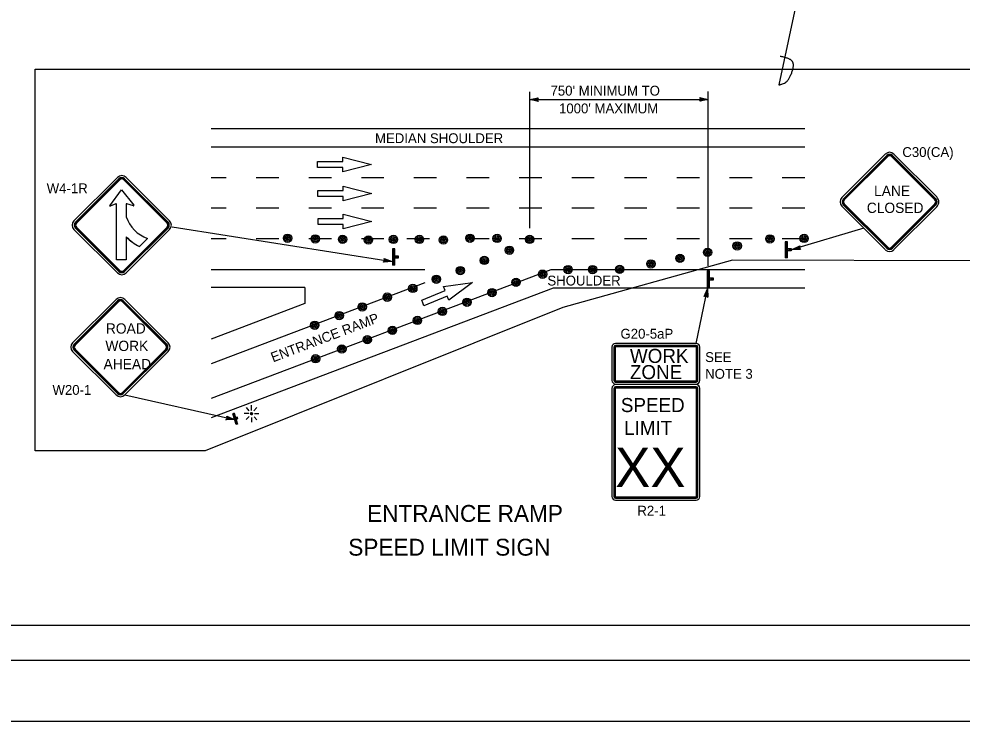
# Model space of a CAD drawing. Extents: x -893 to 867, y -474 to 712.
# Drawn here: x -398 to 272, y -474 to 25 of the extents above; entities that cross this region are included whole.
import ezdxf

# ---------------------------------------------------------------- set-up
doc = ezdxf.new("R2010")
doc.units = 0
for name, color, linetype in [('border_PLOTTING-ELEMENTS', 7, 'Continuous'), ('border_rw_22x34_Cut_Lines', 7, 'Continuous'), ('border_SHEET', 7, 'Continuous'), ('pp_PRESENTATION', 7, 'Continuous'), ('tcd_MARKER', 7, 'Continuous'), ('tcd_SIGN-ROADSIDE', 7, 'Continuous'), ('tcd_SIGN-ROADSIDE-anno', 7, 'Continuous'), ('temp_TRAFFIC-CONES', 7, 'Continuous')]:
    doc.layers.add(name, color=color, linetype=linetype)

msp = doc.modelspace()

# ---------------------------------------------------------------- linework, layer by layer
at = {"layer": 'border_PLOTTING-ELEMENTS'}
for points in [[(-893.45, -474.04), (866.55, -474.04), (866.55, 711.96), (-893.45, 711.96)], [(-863.45, 668.96), (836.55, 668.96), (836.55, -431.04), (-863.45, -431.04)]]:
    msp.add_lwpolyline(points, close=True, dxfattribs=at)
at = {"layer": 'border_rw_22x34_Cut_Lines'}
msp.add_lwpolyline([(-863.45, 668.96), (836.55, 668.96), (836.55, -431.04), (-863.45, -431.04)], close=True, dxfattribs=at)
at = {"layer": 'border_SHEET'}
msp.add_line((811.55, -406.04), (-813.45, -406.04), dxfattribs=at)
at = {"layer": 'pp_PRESENTATION'}
for p, q in [((-167.94, -76.43), (-167.94, -73.34)), ((-167.94, -73.34), (-147.62, -78.55)), ((-185.88, -78.55), (-185.88, -76.43)), ((-185.88, -76.43), (-167.94, -76.43)), ((-185.88, -80.68), (-185.88, -78.55)), ((-147.62, -78.55), (-167.95, -83.77)), ((-167.95, -80.68), (-185.88, -80.68)), ((-167.95, -83.77), (-167.95, -80.68)), ((-185.73, -99.13), (-185.73, -97.01)), ((-185.73, -97.01), (-167.79, -97.01)), ((-185.73, -101.26), (-185.73, -99.13)), ((-147.47, -99.13), (-167.8, -104.35)), ((-167.79, -97.01), (-167.79, -93.91)), ((-167.79, -93.91), (-147.47, -99.13)), ((-167.8, -101.26), (-185.73, -101.26)), ((-167.8, -104.35), (-167.8, -101.26)), ((-167.7, -116.89), (-167.7, -113.8)), ((-167.7, -113.8), (-147.38, -119.02)), ((-185.63, -119.02), (-185.63, -116.89)), ((-185.63, -116.89), (-167.7, -116.89)), ((-185.63, -121.14), (-185.63, -119.02)), ((-147.38, -119.02), (-167.7, -124.24)), ((-167.7, -121.14), (-185.63, -121.14)), ((-167.7, -124.24), (-167.7, -121.14)), ((-96.57, -165.27), (-75.8, -162.34)), ((-95.39, -168.13), (-96.57, -165.27)), ((-75.8, -162.34), (-92.6, -174.92)), ((-111.97, -174.97), (-95.39, -168.13)), ((-93.78, -172.06), (-110.35, -178.9)), ((-92.6, -174.92), (-93.78, -172.06)), ((-111.16, -176.93), (-111.97, -174.97)), ((-110.35, -178.9), (-111.16, -176.93))]:
    msp.add_line(p, q, dxfattribs=at)
msp.add_lwpolyline([(281.45, -141.31), (281.45, -147.11), (108.85, -146.5), (-11.82, -180.1), (-265.67, -282.04), (-386.43, -282.04), (-386.43, -10.86), (281.45, -10.86), (281.45, -141.31)], dxfattribs=at)
at = {"layer": 'tcd_MARKER'}
for p, q in [((160.05, -53.27), (-261.52, -53.27)), ((160.05, -66.34), (-261.52, -66.34)), ((-250.87, -88), (-261.52, -88)), ((-213.51, -88), (-229.52, -88)), ((-176.16, -88), (-192.17, -88)), ((-138.8, -88), (-154.81, -88)), ((-101.45, -88), (-117.46, -88)), ((-64.09, -88), (-80.1, -88)), ((-26.73, -88), (-42.74, -88)), ((10.62, -88), (-5.39, -88)), ((47.98, -88), (31.97, -88)), ((85.34, -88), (69.33, -88)), ((122.69, -88), (106.68, -88)), ((160.05, -88), (144.04, -88)), ((-250.87, -109.66), (-261.52, -109.66)), ((-213.51, -109.66), (-229.52, -109.66)), ((-176.16, -109.66), (-192.17, -109.66)), ((-138.8, -109.66), (-154.81, -109.66)), ((-101.45, -109.66), (-117.46, -109.66)), ((-64.09, -109.66), (-80.1, -109.66)), ((-26.73, -109.66), (-42.74, -109.66)), ((10.62, -109.66), (-5.39, -109.66)), ((47.98, -109.66), (31.97, -109.66)), ((85.34, -109.66), (69.33, -109.66)), ((122.69, -109.66), (106.68, -109.66)), ((160.05, -109.66), (144.04, -109.66)), ((-250.87, -131.33), (-261.52, -131.33)), ((-213.51, -131.33), (-229.52, -131.33)), ((-176.16, -131.33), (-192.17, -131.33)), ((-138.8, -131.33), (-154.81, -131.33)), ((-106.44, -131.33), (-122.45, -131.33)), ((-64.09, -131.33), (-80.1, -131.33)), ((-26.73, -131.33), (-42.74, -131.33)), ((10.62, -131.33), (-5.39, -131.33)), ((47.98, -131.33), (31.97, -131.33)), ((85.34, -131.33), (69.33, -131.33)), ((122.69, -131.33), (106.68, -131.33)), ((160.05, -131.33), (144.04, -131.33)), ((-109.74, -153.48), (-261.52, -153.48)), ((-20.36, -153.48), (-261.52, -244.88)), ((160.05, -153.48), (-20.36, -153.48)), ((-109.66, -162.66), (-261.52, -220.22)), ((-194.89, -165.93), (-261.52, -165.93)), ((-18.59, -166.56), (-261.52, -258.62)), ((-194.89, -165.93), (-194.89, -177.46)), ((160.05, -166.56), (-18.59, -166.56)), ((-194.89, -177.46), (-261.52, -202.71))]:
    msp.add_line(p, q, dxfattribs=at)
at = {"layer": 'tcd_SIGN-ROADSIDE'}
for p, q in [((-333.51, -107.98), (-325.1, -96.5)), ((-325.1, -96.5), (-316.45, -107.58)), ((-329.21, -106.62), (-333.27, -108.28)), ((-328.79, -146.25), (-328.79, -106.89)), ((-328.79, -106.89), (-328.79, -106.89)), ((-321.8, -106.79), (-321.8, -115.79)), ((-316.66, -107.89), (-321.42, -106.5)), ((-321.8, -129.96), (-321.8, -146.25)), ((147.86, -133.44), (146.21, -133.44)), ((146.21, -133.44), (146.21, -145)), ((147.04, -133.44), (147.04, -145)), ((147.86, -145), (147.86, -133.44)), ((-131.12, -138.52), (-132.77, -138.52)), ((-132.77, -138.52), (-132.77, -150.08)), ((-131.94, -138.52), (-131.94, -150.08)), ((-131.12, -150.08), (-131.12, -138.52)), ((147.86, -138.4), (148.69, -138.4)), ((147.86, -139.22), (147.86, -139.22)), ((148.69, -140.05), (147.86, -140.05)), ((148.69, -138.4), (150.34, -138.4)), ((148.69, -138.4), (148.69, -140.05)), ((150.34, -140.05), (148.69, -140.05)), ((149.52, -138.4), (149.52, -140.05)), ((150.34, -138.4), (150.34, -140.05)), ((-321.8, -146.25), (-328.79, -146.25)), ((-131.12, -143.47), (-130.29, -143.47)), ((-131.12, -144.3), (-131.12, -144.3)), ((-130.29, -145.13), (-131.12, -145.13)), ((-130.29, -143.47), (-128.64, -143.47)), ((-130.29, -143.47), (-130.29, -145.13)), ((-128.64, -145.13), (-130.29, -145.13)), ((-129.47, -143.47), (-129.47, -145.13)), ((-128.64, -143.47), (-128.64, -145.13)), ((147.86, -145), (146.21, -145)), ((-131.12, -150.08), (-132.77, -150.08)), ((92.43, -154.08), (90.78, -154.08)), ((90.78, -154.08), (90.78, -165.64)), ((91.61, -154.08), (91.61, -165.64)), ((92.43, -165.64), (92.43, -154.08)), ((92.43, -159.03), (93.26, -159.03)), ((92.43, -159.86), (92.43, -159.86)), ((93.26, -160.68), (92.43, -160.68)), ((93.26, -159.03), (94.91, -159.03)), ((93.26, -159.03), (93.26, -160.68)), ((94.91, -160.68), (93.26, -160.68)), ((94.08, -159.03), (94.08, -160.68)), ((94.91, -159.03), (94.91, -160.68)), ((92.43, -165.64), (90.78, -165.64)), ((-234.43, -253.59), (-236.46, -251.22)), ((-232.75, -253.39), (-232.75, -249.5)), ((-231.09, -253.66), (-229.08, -251.31)), ((-245.25, -255.33), (-246.19, -255.73)), ((-243.8, -263.39), (-246.19, -255.73)), ((-243.33, -263.19), (-245.72, -255.53)), ((-245.25, -255.33), (-242.86, -262.99)), ((-243.76, -258.42), (-244.23, -258.62)), ((-244.06, -259.16), (-244.06, -259.16)), ((-243.88, -259.71), (-243.42, -259.51)), ((-242.82, -258.02), (-243.76, -258.42)), ((-243.42, -259.51), (-243.76, -258.42)), ((-243.42, -259.51), (-242.48, -259.11)), ((-242.95, -259.31), (-243.29, -258.22)), ((-242.48, -259.11), (-242.82, -258.02)), ((-234.76, -255.5), (-238.04, -255.5)), ((-234.56, -257.52), (-236.55, -259.85)), ((-232.87, -258.33), (-232.87, -261.69)), ((-231.01, -257.78), (-229.14, -259.96)), ((-230.63, -255.5), (-227.64, -255.5)), ((-242.86, -262.99), (-243.8, -263.39))]:
    msp.add_line(p, q, dxfattribs=at)
for points in [[(217.3, -71.23), (186.41, -102.12)], [(218.32, -72.25), (187.43, -103.14)], [(218.66, -72.59), (187.77, -103.48)], [(219, -72.93), (188.11, -103.81)], [(252.54, -103.76), (221.71, -72.93)], [(252.86, -103.4), (222.05, -72.59)], [(253.19, -103.05), (222.39, -72.25)], [(253.81, -101.64), (223.41, -71.23)], [(-328.05, -87.75), (-358.94, -118.63)], [(-327.03, -88.77), (-357.92, -119.65)], [(-326.69, -89.11), (-357.58, -119.99)], [(-326.35, -89.45), (-357.24, -120.33)], [(-292.75, -120.33), (-323.64, -89.45)], [(-292.41, -119.99), (-323.3, -89.11)], [(-292.08, -119.65), (-322.96, -88.77)], [(-291.06, -118.63), (-321.94, -87.75)], [(187.77, -106.87), (218.66, -137.75)], [(188.11, -106.53), (219, -137.41)], [(221.71, -137.41), (252.54, -106.59)], [(222.05, -137.75), (252.86, -106.94)], [(186.41, -108.23), (217.3, -139.11)], [(187.43, -107.21), (218.32, -138.09)], [(222.39, -138.09), (253.19, -107.29)], [(223.41, -139.11), (253.81, -108.71)], [(-358.94, -124.74), (-328.05, -155.63)], [(-357.92, -123.73), (-327.03, -154.61)], [(-357.58, -123.39), (-326.69, -154.27)], [(-357.24, -123.05), (-326.35, -153.93)], [(-323.64, -153.93), (-292.75, -123.05)], [(-323.3, -154.27), (-292.41, -123.39)], [(-322.96, -154.61), (-292.08, -123.73)], [(-321.94, -155.63), (-291.06, -124.74)], [(-306.81, -131.26), (-312.49, -136.93)], [(-329, -174.44), (-359.89, -205.32)], [(-327.98, -175.46), (-358.87, -206.34)], [(-327.64, -175.8), (-358.53, -206.68)], [(-327.3, -176.14), (-358.19, -207.02)], [(-293.7, -207.02), (-324.59, -176.14)], [(-293.36, -206.68), (-324.25, -175.8)], [(-293.02, -206.34), (-323.91, -175.46)], [(-292.01, -205.32), (-322.89, -174.44)], [(82.94, -205.71), (25.76, -205.71)], [(82.94, -207.14), (25.76, -207.14)], [(82.94, -207.62), (25.76, -207.62)], [(-359.89, -211.43), (-329, -242.32)], [(-358.87, -210.41), (-327.98, -241.3)], [(-358.53, -210.08), (-327.64, -240.96)], [(-358.19, -209.74), (-327.3, -240.62)], [(-324.59, -240.62), (-293.7, -209.74)], [(-324.25, -240.96), (-293.36, -210.08)], [(-323.91, -241.3), (-293.02, -210.41)], [(-322.89, -242.32), (-292.01, -211.43)], [(23.15, -208.33), (23.15, -231.95)], [(24.57, -208.33), (24.57, -231.95)], [(25.05, -208.33), (25.05, -231.95)], [(25.53, -208.09), (25.53, -231.97)], [(82.94, -208.09), (25.53, -208.09)], [(83.18, -232.19), (83.18, -208.33)], [(83.65, -231.97), (83.65, -208.33)], [(84.13, -231.95), (84.13, -208.33)], [(85.56, -231.95), (85.56, -208.33)], [(25.76, -232.19), (83.18, -232.19)], [(25.76, -232.67), (82.94, -232.67)], [(25.76, -233.14), (82.94, -233.14)], [(23.15, -237.63), (23.15, -314.5)], [(24.57, -237.63), (24.57, -314.5)], [(25.05, -237.63), (25.05, -314.5)], [(25.53, -237.62), (25.53, -314.51)], [(25.76, -234.57), (82.94, -234.57)], [(82.94, -235.01), (25.76, -235.01)], [(82.94, -236.44), (25.76, -236.44)], [(82.94, -236.92), (25.76, -236.92)], [(82.94, -237.39), (25.76, -237.39)], [(83.18, -314.5), (83.18, -237.63)], [(83.65, -314.51), (83.65, -237.63)], [(84.13, -314.5), (84.13, -237.63)], [(85.56, -314.5), (85.56, -237.63)], [(-233.46, -255.64), (-232.82, -254.9)], [(-233.45, -255.83), (-232.66, -254.91)], [(-233.41, -255.99), (-232.53, -254.96)], [(-233.41, -255.38), (-233.05, -254.96)], [(-233.36, -256.12), (-232.42, -255.02)], [(-233.28, -256.23), (-232.32, -255.11)], [(-233.19, -256.32), (-232.24, -255.22)], [(-233.08, -256.4), (-232.18, -255.34)], [(-232.96, -256.45), (-232.13, -255.49)], [(-232.81, -256.48), (-232.11, -255.66)], [(-232.62, -256.45), (-232.13, -255.88)], [(25.76, -314.73), (82.94, -314.73)], [(25.76, -315.21), (82.94, -315.21)], [(25.76, -315.68), (82.94, -315.68)], [(25.76, -317.11), (82.94, -317.11)]]:
    msp.add_lwpolyline(points, dxfattribs=at)
for centre, radius, start, end in [((220.35, -74.29), 4.32, 45, 135), ((220.35, -74.29), 2.88, 45, 135), ((220.35, -74.29), 2.4, 45, 135), ((220.35, -74.29), 1.92, 45, 135), ((-325, -90.8), 4.32, 45, 135), ((-325, -90.8), 2.88, 45, 135), ((-325, -90.8), 2.4, 45, 135), ((-325, -90.8), 1.92, 45, 135), ((-329.09, -106.89), 0.3, 0, 112.20604), ((-321.5, -106.79), 0.3, 73.72567, 180), ((189.47, -105.17), 4.32, 135, 224.99989), ((189.47, -105.17), 2.88, 135, 224.99989), ((189.47, -105.17), 2.4, 135, 224.99989), ((189.47, -105.17), 1.92, 135, 224.99989), ((251.12, -105.17), 2, 315, 45), ((251.1, -105.17), 2.5, 315, 44.99963), ((251.07, -105.17), 3, 315, 44.99963), ((250.28, -105.17), 5, 315, 45), ((-333.35, -108.09), 0.2, 145.00029, 292.20579), ((-316.6, -107.7), 0.2, 253.72572, 37.99984), ((-355.88, -121.69), 4.32, 135, 224.99989), ((-355.88, -121.69), 2.88, 135, 224.99989), ((-355.88, -121.69), 2.4, 135, 224.99989), ((-355.88, -121.69), 1.92, 135, 224.99989), ((-297.59, -107.32), 25.65, 199.26978, 248.92033), ((-294.11, -121.69), 1.92, 315, 45), ((-294.11, -121.69), 2.4, 315, 45), ((-294.11, -121.69), 2.88, 315, 45), ((-294.11, -121.69), 4.32, 315, 45), ((-297.59, -107.32), 33.15, 222.93529, 243.32297), ((-297.59, -107.32), 33.15, 223.07734, 243.34309), ((220.35, -136.06), 4.32, 225, 315), ((220.35, -136.06), 2.88, 225, 315), ((220.35, -136.06), 2.4, 225, 315), ((220.35, -136.06), 1.92, 225, 315), ((-325, -152.57), 1.92, 225, 315), ((-325, -152.57), 4.32, 225, 315), ((-325, -152.57), 2.88, 225, 315), ((-325, -152.57), 2.4, 225, 315), ((-325.95, -177.49), 4.32, 45, 135), ((-325.95, -177.49), 2.88, 45, 135), ((-325.95, -177.49), 2.4, 45, 135), ((-325.95, -177.49), 1.92, 45, 135), ((-356.83, -208.38), 4.32, 135, 224.99989), ((-356.83, -208.38), 2.88, 135, 224.99989), ((-356.83, -208.38), 2.4, 135, 224.99989), ((-356.83, -208.38), 1.92, 135, 224.99989), ((-295.06, -208.38), 1.92, 315, 45), ((-295.06, -208.38), 2.4, 315, 45), ((-295.06, -208.38), 2.88, 315, 45), ((-295.06, -208.38), 4.32, 315, 45), ((25.76, -208.33), 2.62, 90, 180), ((25.76, -208.33), 1.19, 90, 180), ((25.76, -208.33), 0.714, 90, 180), ((82.94, -208.33), 2.62, 0, 90), ((82.94, -208.33), 1.19, 0, 90), ((82.94, -208.33), 0.714, 0, 90), ((82.94, -208.33), 0.238, 0, 90), ((82.94, -208.33), 0.238, 0, 90), ((25.76, -231.95), 2.62, 180, 270), ((25.76, -231.95), 1.19, 180, 270), ((25.76, -231.95), 0.714, 180, 270), ((25.76, -231.95), 0.238, 180, 270), ((25.76, -231.95), 0.238, 180, 270), ((82.94, -231.95), 0.714, 270, 360), ((82.94, -231.95), 1.19, 270, 360), ((82.94, -231.95), 2.62, 270, 360), ((-325.95, -239.26), 2.4, 225, 315), ((-325.95, -239.26), 1.92, 225, 315), ((25.76, -237.63), 2.62, 90, 180), ((25.76, -237.63), 1.19, 90, 180), ((25.76, -237.63), 0.714, 90, 180), ((25.76, -237.63), 0.238, 90, 180), ((25.76, -237.63), 0.238, 90, 180), ((82.94, -237.63), 2.62, 0, 90), ((82.94, -237.63), 1.19, 0, 90), ((82.94, -237.63), 0.714, 0, 90), ((82.94, -237.63), 0.238, 0, 90), ((82.94, -237.63), 0.238, 0, 90), ((-325.95, -239.26), 4.32, 225, 315), ((-325.95, -239.26), 2.88, 225, 315), ((25.76, -314.5), 2.62, 180, 270), ((25.76, -314.5), 1.19, 180, 270), ((25.76, -314.5), 0.714, 180, 270), ((25.76, -314.5), 0.238, 180, 270), ((25.76, -314.5), 0.238, 180, 270), ((82.94, -314.5), 0.714, 270, 360), ((82.94, -314.5), 1.19, 270, 360), ((82.94, -314.5), 2.62, 270, 360), ((82.94, -314.5), 0.238, 270, 360), ((82.94, -314.5), 0.238, 270, 360)]:
    msp.add_arc(centre, radius, start, end, dxfattribs=at)
msp.add_ellipse((-232.79, -255.69), major_axis=(0, 0.79), ratio=0.857375, dxfattribs=at)
at = {"layer": 'tcd_SIGN-ROADSIDE-anno'}
for p, q in [((235.96, 417.95), (141.62, -22.11)), ((91.56, -150.63), (91.56, -26.72)), ((-35.27, -123.79), (-35.27, -26.93)), ((-35.27, -32.49), (91.56, -32.49)), ((-289.27, -122.88), (-133.03, -147.54)), ((202.14, -123.77), (151.11, -139.01)), ((82.94, -205.71), (91.06, -166.83)), ((-322.89, -242.32), (-244.94, -259.83))]:
    msp.add_line(p, q, dxfattribs=at)
for points in [[(-29.24, -33.8), (-35.15, -32.49), (-29.24, -31.18), (-29.45, -31.53), (-33.78, -32.48), (-29.45, -33.45), (-29.66, -33.11), (-32.43, -32.49), (-29.66, -31.87), (-29.87, -32.22), (-31.07, -32.49), (-29.87, -32.76), (-30.03, -32.49), (-29.24, -31.18), (-30.03, -32.49)], [(85.66, -31.06), (91.56, -32.38), (85.66, -33.69), (85.87, -33.34), (90.19, -32.38), (85.87, -31.41), (86.07, -31.76), (88.84, -32.38), (86.08, -32.99), (86.29, -32.64), (87.48, -32.38), (86.28, -32.11), (86.44, -32.38), (85.66, -33.69), (86.44, -32.38)], [(157.16, -138.88), (151.11, -139.01), (156.54, -136.33), (156.42, -136.72), (152.44, -138.68), (156.88, -138.59), (156.59, -138.3), (153.76, -138.37), (156.3, -137.11), (156.17, -137.5), (155.08, -138.04), (156.31, -138.02), (156.08, -137.79), (156.54, -136.33), (156.08, -137.79)], [(-138.65, -145.29), (-133.03, -147.54), (-139.07, -147.89), (-138.8, -147.58), (-134.38, -147.32), (-138.5, -145.67), (-138.35, -146.05), (-135.71, -147.1), (-138.54, -147.27), (-138.28, -146.95), (-137.05, -146.88), (-138.2, -146.43), (-138.08, -146.72), (-139.07, -147.89), (-138.08, -146.72)], [(88.56, -172.34), (91.06, -166.83), (91.13, -172.88), (90.83, -172.6), (90.78, -168.17), (88.94, -172.21), (89.33, -172.07), (90.5, -169.49), (90.53, -172.32), (90.24, -172.04), (90.22, -170.82), (89.71, -171.94), (90.01, -171.84), (91.13, -172.88), (90.01, -171.84)], [(-250.48, -257.38), (-244.94, -259.83), (-250.99, -259.96), (-250.72, -259.66), (-246.29, -259.56), (-250.34, -257.77), (-250.21, -258.15), (-247.61, -259.3), (-250.44, -259.36), (-250.17, -259.06), (-248.94, -259.03), (-250.07, -258.53), (-249.96, -258.83), (-250.99, -259.96), (-249.96, -258.83)]]:
    msp.add_lwpolyline(points, close=True, dxfattribs=at)
msp.add_open_spline([(141.62, -22.11), (141.62, -22.11), (148.17, -20.17), (153.08, -7.68), (149.38, -2.92), (142.51, -1.86)], degree=2, dxfattribs=at)
at = {"layer": 'temp_TRAFFIC-CONES'}
for centre, radius in [((-207.22, -131.03), 2.97), ((-207.22, -131.03), 2.08), ((-207.22, -131.03), 1.19), ((-207.22, -131.03), 0.297), ((-187.61, -131.49), 2.97), ((-187.61, -131.49), 2.08), ((-187.61, -131.49), 1.19), ((-187.61, -131.49), 0.297), ((-168.19, -131.76), 2.97), ((-168.19, -131.76), 2.08), ((-168.19, -131.76), 1.19), ((-168.19, -131.76), 0.297), ((-149.85, -132.22), 2.97), ((-149.85, -132.22), 2.08), ((-149.85, -132.22), 1.19), ((-149.85, -132.22), 0.297), ((-132.07, -131.86), 2.97), ((-132.07, -131.86), 2.08), ((-132.07, -131.86), 1.19), ((-132.07, -131.86), 0.297), ((-113.57, -131.86), 2.97), ((-113.57, -131.86), 2.08), ((-113.57, -131.86), 1.19), ((-113.57, -131.86), 0.297), ((-96.52, -132.22), 2.97), ((-96.52, -132.22), 2.08), ((-96.52, -132.22), 1.19), ((-96.52, -132.22), 0.297), ((-77.66, -131.03), 2.97), ((-77.66, -131.03), 2.08), ((-77.66, -131.03), 1.19), ((-77.66, -131.03), 0.297), ((-58.43, -131.13), 2.97), ((-58.43, -131.13), 2.08), ((-58.43, -131.13), 1.19), ((-58.43, -131.13), 0.297), ((-35.32, -131.85), 2.97), ((-35.32, -131.85), 2.08), ((-35.32, -131.85), 1.19), ((-35.32, -131.85), 0.297), ((112.08, -136.44), 2.97), ((135.3, -131.49), 2.97), ((135.3, -131.49), 2.08), ((135.3, -131.49), 1.19), ((135.3, -131.49), 0.297), ((159.61, -131.13), 2.97), ((159.61, -131.13), 2.08), ((159.61, -131.13), 1.19), ((159.61, -131.13), 0.297), ((-49.7, -139.49), 2.97), ((-49.7, -139.49), 2.08), ((-49.7, -139.49), 1.19), ((-49.7, -139.49), 0.297), ((91.04, -141.03), 2.97), ((91.04, -141.03), 2.08), ((91.04, -141.03), 1.19), ((112.08, -136.44), 2.08), ((112.08, -136.44), 1.19), ((112.08, -136.44), 0.297), ((-67.5, -146.73), 2.97), ((-67.5, -146.73), 2.08), ((-67.5, -146.73), 1.19), ((-67.5, -146.73), 0.297), ((50.77, -149.2), 2.97), ((50.77, -149.2), 2.08), ((71.45, -145.25), 2.97), ((71.45, -145.25), 2.08), ((71.45, -145.25), 1.19), ((71.45, -145.25), 0.297), ((91.04, -141.03), 0.297), ((-84.55, -153.99), 2.97), ((-84.55, -153.99), 2.08), ((-84.55, -153.99), 1.19), ((-84.55, -153.99), 0.297), ((-26.14, -156.53), 2.97), ((-8, -153.26), 2.97), ((-8, -153.26), 2.08), ((-8, -153.26), 1.19), ((-8, -153.26), 0.297), ((9.41, -153.23), 2.97), ((9.41, -153.23), 2.08), ((9.41, -153.23), 1.19), ((9.41, -153.23), 0.297), ((28.64, -153.11), 2.97), ((28.64, -153.11), 2.08), ((28.64, -153.11), 1.19), ((28.64, -153.11), 0.297), ((50.77, -149.2), 1.19), ((50.77, -149.2), 0.297), ((-101.6, -160.15), 2.97), ((-101.6, -160.15), 2.08), ((-101.6, -160.15), 1.19), ((-101.6, -160.15), 0.297), ((-45, -162.33), 2.97), ((-45, -162.33), 2.08), ((-26.14, -156.53), 2.08), ((-26.14, -156.53), 1.19), ((-26.14, -156.53), 0.297), ((-118.29, -166.68), 2.97), ((-118.29, -166.68), 2.08), ((-118.29, -166.68), 1.19), ((-118.29, -166.68), 0.297), ((-62.05, -169.59), 2.97), ((-45, -162.33), 1.19), ((-45, -162.33), 0.297), ((-136.43, -172.85), 2.97), ((-136.43, -172.85), 2.08), ((-136.43, -172.85), 1.19), ((-136.43, -172.85), 0.297), ((-79.83, -176.48), 2.97), ((-62.05, -169.59), 2.08), ((-62.05, -169.59), 1.19), ((-62.05, -169.59), 0.297), ((-154.2, -179.74), 2.97), ((-154.2, -179.74), 2.08), ((-154.2, -179.74), 1.19), ((-154.2, -179.74), 0.297), ((-97.25, -183.01), 2.97), ((-79.83, -176.48), 2.08), ((-79.83, -176.48), 1.19), ((-79.83, -176.48), 0.297), ((-170.53, -185.91), 2.97), ((-170.53, -185.91), 2.08), ((-170.53, -185.91), 1.19), ((-170.53, -185.91), 0.297), ((-115.02, -189.35), 2.97), ((-115.02, -189.35), 2.08), ((-97.25, -183.01), 2.08), ((-97.25, -183.01), 1.19), ((-97.25, -183.01), 0.297), ((-187.94, -192.8), 2.97), ((-187.94, -192.8), 2.08), ((-187.94, -192.8), 1.19), ((-187.94, -192.8), 0.297), ((-132.8, -196.43), 2.97), ((-115.02, -189.35), 1.19), ((-115.02, -189.35), 0.297), ((-150.57, -203.08), 2.97), ((-132.8, -196.43), 2.08), ((-132.8, -196.43), 1.19), ((-132.8, -196.43), 0.297), ((-168.71, -209.65), 2.97), ((-168.71, -209.65), 2.08), ((-150.57, -203.08), 2.08), ((-150.57, -203.08), 1.19), ((-150.57, -203.08), 0.297), ((-187.39, -216.59), 2.97), ((-168.71, -209.65), 1.19), ((-168.71, -209.65), 0.297), ((-187.39, -216.59), 2.08), ((-187.39, -216.59), 1.19), ((-187.39, -216.59), 0.297)]:
    msp.add_circle(centre, radius, dxfattribs=at)

# ---------------------------------------------------------------- texts
at = {"layer": 'tcd_SIGN-ROADSIDE'}
for s, height, p in [('C30(CA)', 7, (229.38, -73.29)), ('W4-1R', 7, (-378.31, -99.02)), ('LANE', 7.32, (209.31, -100.98)), ('CLOSED', 7.32, (204.14, -113.05)), ('ROAD', 7.32, (-336.28, -198.76)), ('WORK', 7.32, (-336.63, -211.12)), ('WORK', 10, (35.9, -219.58)), ('AHEAD', 7.32, (-337.93, -224.07)), ('ZONE', 10, (35.9, -231.08)), ('W20-1', 7, (-374.2, -242.25)), ('SPEED', 10, (29.46, -254.5)), ('LIMIT', 10, (31.75, -270.73)), ('XX', 28, (25.44, -307.83))]:
    msp.add_text(s, height=height, dxfattribs=at).set_placement(p)
at = {"layer": 'tcd_SIGN-ROADSIDE-anno'}
for s, height, p in [("750' MINIMUM TO ", 7, (-20.5, -29.67)), ("1000' MAXIMUM", 7, (-14.45, -42.27)), ('MEDIAN SHOULDER ', 7, (-145.13, -63.44)), ('SHOULDER', 7, (-22.71, -164.58)), ('G20-5aP', 7, (29.21, -202.35)), ('SEE', 7, (89.32, -218.94)), ('NOTE 3', 7, (89.32, -230.84)), ('ENTRANCE RAMP', 12, (-150.77, -332.48)), ('R2-1', 7, (41.2, -328.03)), ('SPEED LIMIT SIGN', 12, (-164.13, -356.48))]:
    msp.add_text(s, height=height, dxfattribs=at).set_placement(p)
msp.add_text('ENTRANCE RAMP', height=7, rotation=20.75525, dxfattribs=at).set_placement((-217.53, -219.21))

doc.saveas('drawing.dxf')
